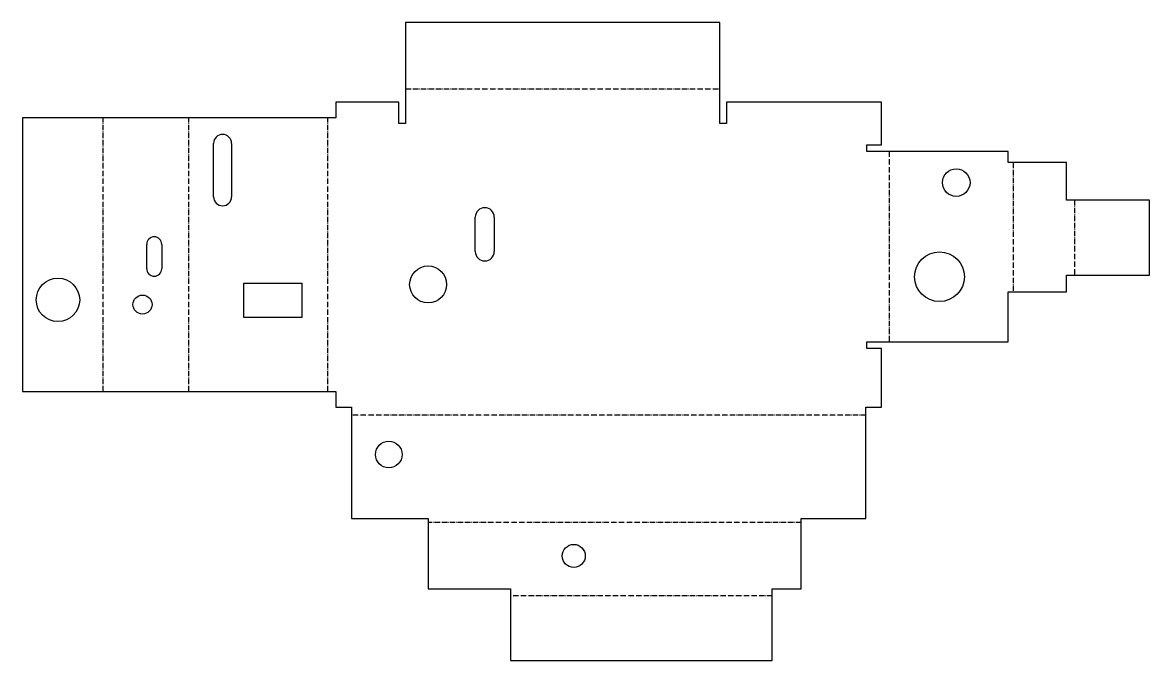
# Model space of a CAD drawing. Header units: millimetres. Extents: x -149 to 387, y -120 to 183.
import ezdxf

# ---------------------------------------------------------------- set-up
doc = ezdxf.new("R2010")
doc.units = ezdxf.units.MM
doc.linetypes.add('DASHDOT', pattern=[3.556, 2.54, -0.508, 0, -0.508])
doc.layers.add('BEND', color=7, linetype='Continuous')
doc.layers.add('CUT', color=7, linetype='Continuous')

msp = doc.modelspace()

# ---------------------------------------------------------------- linework, layer by layer
at = {"layer": 'BEND', "color": 1, "linetype": 'DASHDOT'}
for p, q in [((33.11, 151.29), (182.56, 151.29)), ((-110.56, 7.4), (-110.56, 137.61)), ((-69.83, 7.4), (-69.83, 137.61)), ((-3.77, 7.4), (-3.77, 137.61)), ((263.17, 121.5), (263.17, 31.05)), ((322.13, 116.38), (322.13, 54.88)), ((351.18, 98.44), (351.18, 62.76)), ((252, -3.77), (7.4, -3.77)), ((221.28, -54.91), (43.99, -54.91)), ((207.45, -89.68), (83, -89.68))]:
    msp.add_line(p, q, dxfattribs=at)
at = {"layer": 'CUT'}
for p, q in [((182.56, 182.89), (33.11, 182.89)), ((33.11, 182.89), (33.11, 134.91)), ((182.56, 134.91), (182.56, 182.89)), ((29.91, 145.01), (0, 145.01)), ((0, 145.01), (0, 137.61)), ((29.91, 134.91), (29.91, 145.01)), ((259.4, 145.01), (185.76, 145.01)), ((185.76, 145.01), (185.76, 134.91)), ((259.4, 124.7), (259.4, 145.01)), ((0, 137.61), (-148.95, 137.61)), ((-148.95, 137.61), (-148.95, 7.4)), ((33.11, 134.91), (29.91, 134.91)), ((185.76, 134.91), (182.56, 134.91)), ((-58.11, 100.02), (-58.11, 125.43)), ((-49.56, 125.43), (-49.56, 100.02)), ((252.5, 121.5), (252.5, 124.7)), ((252.5, 124.7), (259.4, 124.7)), ((319.62, 121.5), (252.5, 121.5)), ((319.62, 116.38), (319.62, 121.5)), ((347.41, 116.38), (319.62, 116.38)), ((347.41, 98.44), (347.41, 116.38)), ((386.88, 98.44), (347.41, 98.44)), ((386.88, 62.76), (386.88, 98.44)), ((66.33, 74), (66.33, 90.35)), ((75.33, 90.35), (75.33, 74)), ((-89.92, 65.84), (-89.92, 77.41)), ((-82.74, 77.41), (-82.74, 65.84)), ((347.41, 54.88), (347.41, 62.76)), ((347.41, 62.76), (386.88, 62.76)), ((-43.78, 42.61), (-43.78, 58.88)), ((-43.78, 58.88), (-16.22, 58.88)), ((-16.22, 58.88), (-16.22, 42.61)), ((319.62, 31.05), (319.62, 54.88)), ((319.62, 54.88), (347.41, 54.88)), ((-16.22, 42.61), (-43.78, 42.61)), ((252.5, 27.85), (252.5, 31.05)), ((252.5, 31.05), (319.62, 31.05)), ((259.4, 27.85), (252.5, 27.85)), ((259.4, 0), (259.4, 27.85)), ((-148.95, 7.4), (0, 7.4)), ((0, 7.4), (0, 0)), ((0, 0), (7.4, 0)), ((7.4, 0), (7.4, -53.02)), ((252, -53.02), (252, 0)), ((252, 0), (259.4, 0)), ((7.4, -53.02), (43.99, -53.02)), ((43.99, -53.02), (43.99, -86.33)), ((221.28, -86.33), (221.28, -53.02)), ((221.28, -53.02), (252, -53.02)), ((43.99, -86.33), (83, -86.33)), ((83, -86.33), (83, -120.46)), ((207.45, -120.46), (207.45, -86.33)), ((207.45, -86.33), (221.28, -86.33)), ((83, -120.46), (207.45, -120.46))]:
    msp.add_line(p, q, dxfattribs=at)
for centre, radius in [((295, 106.78), 6.56), ((287.06, 62.03), 11.82), ((43.91, 58.35), 8.79), ((-132.1, 50.99), 10.33), ((-91.91, 48.78), 4.52), ((25.18, -22.53), 6.35), ((113.16, -70.73), 5.47)]:
    msp.add_circle(centre, radius, dxfattribs=at)
for centre, radius, start, end in [((-53.83, 125.43), 4.27, 0, 180), ((-53.83, 100.02), 4.27, 180, 0), ((70.83, 90.35), 4.5, 0, 180), ((-86.33, 77.41), 3.59, 0, 180), ((70.83, 74), 4.5, 180, 0), ((-86.33, 65.84), 3.59, 180, 0)]:
    msp.add_arc(centre, radius, start, end, dxfattribs=at)

doc.saveas('drawing.dxf')
